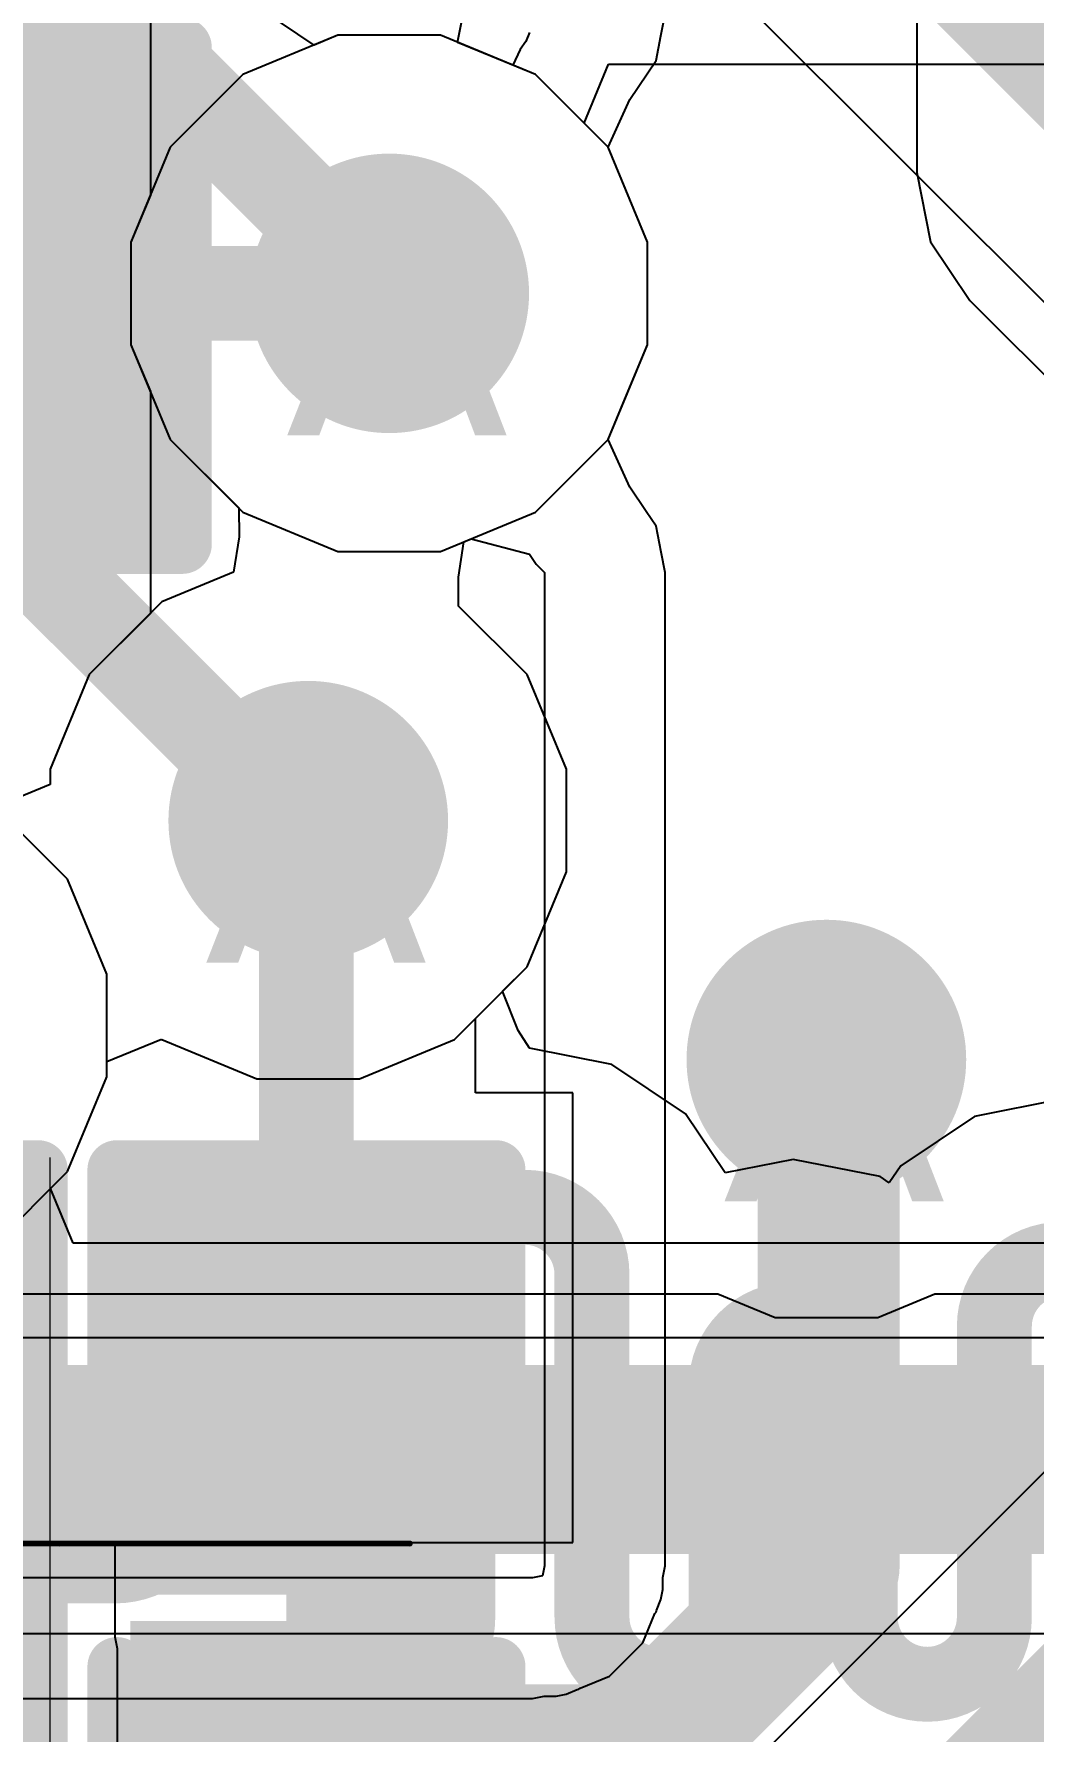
# Model space of a CAD drawing. Header units: inches. Extents: x 0 to 5271, y 0 to 5417.
# Drawn here: x 115.516 to 117.66, y 79.706 to 83.35 of the extents above; entities that cross this region are included whole.
import ezdxf

# ---------------------------------------------------------------- set-up
doc = ezdxf.new("R2010")
doc.units = ezdxf.units.IN
for name, color, linetype in [('Bottom Layer', 5, 'Continuous'), ('Bottom Overlay', 54, 'Continuous'), ('Bottom Paste', 16, 'Continuous'), ('Bottom Solder', 6, 'Continuous'), ('Drill Drawing', 1, 'Continuous'), ('L2_GND1', 16, 'Continuous'), ('L3_SIG1', 76, 'Continuous'), ('L4_PWR', 90, 'Continuous'), ('L5_GND2', 156, 'Continuous'), ('L6_SIG2', 130, 'Continuous'), ('L7_GND3', 216, 'Continuous'), ('Top Layer', 1, 'Continuous'), ('Top Overlay', 2, 'Continuous'), ('Top Paste', 8, 'Continuous'), ('Top Solder', 216, 'Continuous'), ('Via Holes', 16, 'Continuous')]:
    doc.layers.add(name, color=color, linetype=linetype)
doc.styles.add('Arial', font='', dxfattribs={"height": 0.2})
doc.styles.get('Arial').set_extended_font_data('Arial')

# ---------------------------------------------------------------- blocks, each defined once
blk = doc.blocks.new('AS0B826_S78B_7H_23')
at = {"layer": 'Top Overlay'}
for points in [[(40.1561, 26.0811, 0.254, 0.254, 0), (42.2998, 26.0811, 0.254, 0.254, 0)], [(42.2998, 25.1872, 0.254, 0.254, 0), (42.2998, 26.0811, 0.254, 0.254, 0)], [(40.9881, 26.064, 0.0127, 0.0127, 0), (41.5364, 26.064, 0.0127, 0.0127, 0)], [(41.5364, 26.064, 0.0127, 0.0127, 0), (42.2881, 26.064, 0.0127, 0.0127, 0)]]:
    blk.add_lwpolyline(points, format="xyseb", dxfattribs=at)
for points in [[(42.2363, 26.0811, 0.127, 0.127, 1), (42.3633, 26.0811, 0.127, 0.127, 1)], [(42.2363, 26.0811, 0.127, 0.127, 1), (42.3633, 26.0811, 0.127, 0.127, 1)], [(41.5332, 26.064, 0.00635, 0.00635, 1), (41.5396, 26.064, 0.00635, 0.00635, 1)], [(41.5332, 26.064, 0.00635, 0.00635, 1), (41.5396, 26.064, 0.00635, 0.00635, 1)], [(42.2849, 26.064, 0.00635, 0.00635, 1), (42.2913, 26.064, 0.00635, 0.00635, 1)]]:
    blk.add_lwpolyline(points, format="xyseb", close=True, dxfattribs=at)
blk = doc.blocks.new('R___0402_B_68')
at = {"layer": 'Bottom Layer'}
for points in [[(-0.2413, 0.3175), (-0.2413, -0.3175), (-0.6985, -0.3175), (-0.6985, 0.3175)], [(0.6985, 0.3175), (0.6985, -0.3175), (0.2413, -0.3175), (0.2413, 0.3175)]]:
    blk.add_hatch(color=5, dxfattribs=at).paths.add_polyline_path(points)
at = {"layer": 'Bottom Paste'}
for points in [[(-0.2413, 0.3175), (-0.2413, -0.3175), (-0.6985, -0.3175), (-0.6985, 0.3175)], [(0.6985, 0.3175), (0.6985, -0.3175), (0.2413, -0.3175), (0.2413, 0.3175)]]:
    blk.add_hatch(color=16, dxfattribs=at).paths.add_polyline_path(points)
at = {"layer": 'Bottom Solder'}
for points in [[(-0.1863, 0.3725), (-0.1863, -0.3725), (-0.7535, -0.3725), (-0.7535, 0.3725)], [(0.7535, 0.3725), (0.7535, -0.3725), (0.1863, -0.3725), (0.1863, 0.3725)]]:
    blk.add_hatch(color=6, dxfattribs=at).paths.add_polyline_path(points)
at = {"layer": 'Bottom Overlay'}
for points in [[(-0.7874, -0.4064, 0.127, 0.127, 0), (-0.7874, 0.4064, 0.127, 0.127, 0)], [(0.7874, 0.4064, 0.127, 0.127, 0), (-0.7874, 0.4064, 0.127, 0.127, 0)], [(0.7874, -0.4064, 0.127, 0.127, 0), (0.7874, 0.4064, 0.127, 0.127, 0)], [(0.8128, 0.4318, 0.00323, 0.00323, 0), (-0.8128, 0.4318, 0.00323, 0.00323, 0)], [(0.7874, -0.4064, 0.127, 0.127, 0), (-0.7874, -0.4064, 0.127, 0.127, 0)]]:
    blk.add_lwpolyline(points, format="xyseb", dxfattribs=at)
for points in [[(-0.8192, 0.4064, 0.0635, 0.0635, 1), (-0.7557, 0.4064, 0.0635, 0.0635, 1)], [(-0.8192, 0.4064, 0.0635, 0.0635, 1), (-0.7557, 0.4064, 0.0635, 0.0635, 1)], [(0.7556, 0.4064, 0.0635, 0.0635, 1), (0.8191, 0.4064, 0.0635, 0.0635, 1)], [(0.7556, 0.4064, 0.0635, 0.0635, 1), (0.8191, 0.4064, 0.0635, 0.0635, 1)], [(-0.8136, 0.4318, 0.00161, 0.00161, 1), (-0.812, 0.4318, 0.00161, 0.00161, 1)], [(0.812, 0.4318, 0.00161, 0.00161, 1), (0.8136, 0.4318, 0.00161, 0.00161, 1)], [(-0.8192, -0.4064, 0.0635, 0.0635, 1), (-0.7557, -0.4064, 0.0635, 0.0635, 1)], [(-0.8192, -0.4064, 0.0635, 0.0635, 1), (-0.7557, -0.4064, 0.0635, 0.0635, 1)], [(0.7556, -0.4064, 0.0635, 0.0635, 1), (0.8191, -0.4064, 0.0635, 0.0635, 1)], [(0.7556, -0.4064, 0.0635, 0.0635, 1), (0.8191, -0.4064, 0.0635, 0.0635, 1)]]:
    blk.add_lwpolyline(points, format="xyseb", close=True, dxfattribs=at)
blk = doc.blocks.new('R___0603_394')
at = {"layer": 'Top Layer'}
for points in [[(-0.381, 0.4445), (-0.381, -0.4445), (-1.143, -0.4445), (-1.143, 0.4445)], [(1.143, 0.4445), (1.143, -0.4445), (0.381, -0.4445), (0.381, 0.4445)]]:
    blk.add_hatch(color=1, dxfattribs=at).paths.add_polyline_path(points)
at = {"layer": 'Top Paste'}
for points in [[(-0.381, 0.4445), (-0.381, -0.4445), (-1.143, -0.4445), (-1.143, 0.4445)], [(1.143, 0.4445), (1.143, -0.4445), (0.381, -0.4445), (0.381, 0.4445)]]:
    blk.add_hatch(color=8, dxfattribs=at).paths.add_polyline_path(points)
at = {"layer": 'Top Solder'}
for points in [[(-0.2794, 0.5461), (-0.2794, -0.5461), (-1.2446, -0.5461), (-1.2446, 0.5461)], [(1.2446, 0.5461), (1.2446, -0.5461), (0.2794, -0.5461), (0.2794, 0.5461)]]:
    blk.add_hatch(color=216, dxfattribs=at).paths.add_polyline_path(points)
at = {"layer": 'Top Overlay'}
for points in [[(1.2192, 0.5334, 0.127, 0.127, 0), (-1.2192, 0.5334, 0.127, 0.127, 0)], [(-1.2192, 0.5334, 0.127, 0.127, 0), (-1.2192, -0.5334, 0.127, 0.127, 0)], [(1.2192, 0.5334, 0.127, 0.127, 0), (1.2192, -0.5334, 0.127, 0.127, 0)], [(1.2192, -0.5334, 0.127, 0.127, 0), (-1.2192, -0.5334, 0.127, 0.127, 0)]]:
    blk.add_lwpolyline(points, format="xyseb", dxfattribs=at)
for points in [[(-1.251, 0.5334, 0.0635, 0.0635, 1), (-1.1875, 0.5334, 0.0635, 0.0635, 1)], [(-1.251, 0.5334, 0.0635, 0.0635, 1), (-1.1875, 0.5334, 0.0635, 0.0635, 1)], [(1.1874, 0.5334, 0.0635, 0.0635, 1), (1.2509, 0.5334, 0.0635, 0.0635, 1)], [(1.1874, 0.5334, 0.0635, 0.0635, 1), (1.2509, 0.5334, 0.0635, 0.0635, 1)], [(-1.251, -0.5334, 0.0635, 0.0635, 1), (-1.1875, -0.5334, 0.0635, 0.0635, 1)], [(-1.251, -0.5334, 0.0635, 0.0635, 1), (-1.1875, -0.5334, 0.0635, 0.0635, 1)], [(1.1874, -0.5334, 0.0635, 0.0635, 1), (1.2509, -0.5334, 0.0635, 0.0635, 1)], [(1.1874, -0.5334, 0.0635, 0.0635, 1), (1.2509, -0.5334, 0.0635, 0.0635, 1)]]:
    blk.add_lwpolyline(points, format="xyseb", close=True, dxfattribs=at)
blk = doc.blocks.new('CAP_0402_B_589')
at = {"layer": 'Bottom Layer'}
for points in [[(-0.2413, 0.3175), (-0.2413, -0.3175), (-0.6985, -0.3175), (-0.6985, 0.3175)], [(0.6985, 0.3175), (0.6985, -0.3175), (0.2413, -0.3175), (0.2413, 0.3175)]]:
    blk.add_hatch(color=5, dxfattribs=at).paths.add_polyline_path(points)
at = {"layer": 'Bottom Paste'}
for points in [[(-0.2413, 0.3175), (-0.2413, -0.3175), (-0.6985, -0.3175), (-0.6985, 0.3175)], [(0.6985, 0.3175), (0.6985, -0.3175), (0.2413, -0.3175), (0.2413, 0.3175)]]:
    blk.add_hatch(color=16, dxfattribs=at).paths.add_polyline_path(points)
at = {"layer": 'Bottom Solder'}
for points in [[(-0.1813, 0.3775), (-0.1813, -0.3775), (-0.7585, -0.3775), (-0.7585, 0.3775)], [(0.7585, 0.3775), (0.7585, -0.3775), (0.1813, -0.3775), (0.1813, 0.3775)]]:
    blk.add_hatch(color=6, dxfattribs=at).paths.add_polyline_path(points)
at = {"layer": 'Bottom Overlay'}
for points in [[(-0.7874, 0.4064, 0.127, 0.127, 0), (-0.2794, 0.4064, 0.127, 0.127, 0)], [(-0.7874, 0.4064, 0.127, 0.127, 0), (-0.7874, -0.4064, 0.127, 0.127, 0)], [(0.2794, 0.4064, 0.127, 0.127, 0), (0.7874, 0.4064, 0.127, 0.127, 0)], [(0.7874, 0.4064, 0.127, 0.127, 0), (0.7874, -0.4064, 0.127, 0.127, 0)], [(-0.7874, -0.4064, 0.127, 0.127, 0), (-0.2794, -0.4064, 0.127, 0.127, 0)], [(0.2794, -0.4064, 0.127, 0.127, 0), (0.7874, -0.4064, 0.127, 0.127, 0)]]:
    blk.add_lwpolyline(points, format="xyseb", dxfattribs=at)
for points in [[(-0.8191, 0.4064, 0.0635, 0.0635, 1), (-0.7556, 0.4064, 0.0635, 0.0635, 1)], [(-0.8191, 0.4064, 0.0635, 0.0635, 1), (-0.7556, 0.4064, 0.0635, 0.0635, 1)], [(-0.3111, 0.4064, 0.0635, 0.0635, 1), (-0.2476, 0.4064, 0.0635, 0.0635, 1)], [(0.2477, 0.4064, 0.0635, 0.0635, 1), (0.3112, 0.4064, 0.0635, 0.0635, 1)], [(0.7557, 0.4064, 0.0635, 0.0635, 1), (0.8192, 0.4064, 0.0635, 0.0635, 1)], [(0.7557, 0.4064, 0.0635, 0.0635, 1), (0.8192, 0.4064, 0.0635, 0.0635, 1)], [(-0.8191, -0.4064, 0.0635, 0.0635, 1), (-0.7556, -0.4064, 0.0635, 0.0635, 1)], [(-0.8191, -0.4064, 0.0635, 0.0635, 1), (-0.7556, -0.4064, 0.0635, 0.0635, 1)], [(-0.3111, -0.4064, 0.0635, 0.0635, 1), (-0.2476, -0.4064, 0.0635, 0.0635, 1)], [(0.2477, -0.4064, 0.0635, 0.0635, 1), (0.3112, -0.4064, 0.0635, 0.0635, 1)], [(0.7557, -0.4064, 0.0635, 0.0635, 1), (0.8192, -0.4064, 0.0635, 0.0635, 1)], [(0.7557, -0.4064, 0.0635, 0.0635, 1), (0.8192, -0.4064, 0.0635, 0.0635, 1)]]:
    blk.add_lwpolyline(points, format="xyseb", close=True, dxfattribs=at)

msp = doc.modelspace()

# ---------------------------------------------------------------- hatches: boundary and pattern name
at = {"layer": 'Bottom Layer'}
h = msp.add_hatch(color=5, dxfattribs=at)
edge = h.paths.add_edge_path()
edge.add_arc((116.2783, 82.7931), 0.3, 0, 360)
h = msp.add_hatch(color=5, dxfattribs=at)
edge = h.paths.add_edge_path()
edge.add_arc((116.1046, 81.661), 0.3, 0, 360)
h = msp.add_hatch(color=5, dxfattribs=at)
edge = h.paths.add_edge_path()
edge.add_arc((117.2162, 81.1482), 0.3, 0, 360)
at = {"layer": 'L2_GND1'}
h = msp.add_hatch(color=16, dxfattribs=at)
edge = h.paths.add_edge_path()
edge.add_arc((116.2783, 82.7931), 0.3, 0, 360)
h = msp.add_hatch(color=16, dxfattribs=at)
edge = h.paths.add_edge_path()
edge.add_arc((116.1046, 81.661), 0.3, 0, 360)
h = msp.add_hatch(color=16, dxfattribs=at)
edge = h.paths.add_edge_path()
edge.add_arc((117.2162, 81.1482), 0.3, 0, 360)
at = {"layer": 'L3_SIG1'}
h = msp.add_hatch(color=76, dxfattribs=at)
edge = h.paths.add_edge_path()
edge.add_arc((116.2783, 82.7931), 0.3, 0, 360)
h = msp.add_hatch(color=76, dxfattribs=at)
edge = h.paths.add_edge_path()
edge.add_arc((116.1046, 81.661), 0.3, 0, 360)
h = msp.add_hatch(color=76, dxfattribs=at)
edge = h.paths.add_edge_path()
edge.add_arc((117.2162, 81.1482), 0.3, 0, 360)
at = {"layer": 'L4_PWR'}
h = msp.add_hatch(color=90, dxfattribs=at)
edge = h.paths.add_edge_path()
edge.add_arc((116.2783, 82.7931), 0.3, 0, 360)
h = msp.add_hatch(color=90, dxfattribs=at)
edge = h.paths.add_edge_path()
edge.add_arc((116.1046, 81.661), 0.3, 0, 360)
h = msp.add_hatch(color=90, dxfattribs=at)
edge = h.paths.add_edge_path()
edge.add_arc((117.2162, 81.1482), 0.3, 0, 360)
at = {"layer": 'L5_GND2'}
h = msp.add_hatch(color=156, dxfattribs=at)
edge = h.paths.add_edge_path()
edge.add_arc((116.2783, 82.7931), 0.3, 0, 360)
h = msp.add_hatch(color=156, dxfattribs=at)
edge = h.paths.add_edge_path()
edge.add_arc((116.1046, 81.661), 0.3, 0, 360)
h = msp.add_hatch(color=156, dxfattribs=at)
edge = h.paths.add_edge_path()
edge.add_arc((117.2162, 81.1482), 0.3, 0, 360)
at = {"layer": 'L6_SIG2'}
h = msp.add_hatch(color=130, dxfattribs=at)
edge = h.paths.add_edge_path()
edge.add_arc((116.2783, 82.7931), 0.3, 0, 360)
h = msp.add_hatch(color=130, dxfattribs=at)
edge = h.paths.add_edge_path()
edge.add_arc((116.1046, 81.661), 0.3, 0, 360)
h = msp.add_hatch(color=130, dxfattribs=at)
edge = h.paths.add_edge_path()
edge.add_arc((117.2162, 81.1482), 0.3, 0, 360)
at = {"layer": 'L7_GND3'}
h = msp.add_hatch(color=216, dxfattribs=at)
edge = h.paths.add_edge_path()
edge.add_arc((116.2783, 82.7931), 0.3, 0, 360)
h = msp.add_hatch(color=216, dxfattribs=at)
edge = h.paths.add_edge_path()
edge.add_arc((116.1046, 81.661), 0.3, 0, 360)
h = msp.add_hatch(color=216, dxfattribs=at)
edge = h.paths.add_edge_path()
edge.add_arc((117.2162, 81.1482), 0.3, 0, 360)
at = {"layer": 'Top Layer'}
h = msp.add_hatch(color=1, dxfattribs=at)
edge = h.paths.add_edge_path()
edge.add_arc((116.2783, 82.7931), 0.3, 0, 360)
h = msp.add_hatch(color=1, dxfattribs=at)
edge = h.paths.add_edge_path()
edge.add_arc((116.1046, 81.661), 0.3, 0, 360)
h = msp.add_hatch(color=1, dxfattribs=at)
edge = h.paths.add_edge_path()
edge.add_arc((117.2162, 81.1482), 0.3, 0, 360)
at = {"layer": 'Via Holes'}
h = msp.add_hatch(color=7, dxfattribs=at)
edge = h.paths.add_edge_path()
edge.add_arc((116.2783, 82.7931), 0.15, 0, 360)
h = msp.add_hatch(color=7, dxfattribs=at)
edge = h.paths.add_edge_path()
edge.add_arc((116.1046, 81.661), 0.15, 0, 360)
h = msp.add_hatch(color=7, dxfattribs=at)
edge = h.paths.add_edge_path()
edge.add_arc((117.2162, 81.1482), 0.15, 0, 360)

# ---------------------------------------------------------------- linework, layer by layer
at = {"layer": 'Bottom Layer'}
for p, q in [((116.4248, 83.332), (116.4501, 83.459)), ((116.9983, 83.459), (117.8536, 82.6037)), ((116.5921, 83.2627), (116.4248, 83.332)), ((116.7479, 83.1069), (116.5921, 83.2627)), ((116.8323, 82.9033), (116.7479, 83.1069)), ((116.8323, 82.6829), (116.8323, 82.9033)), ((116.7479, 82.4793), (116.8323, 82.6829)), ((116.5921, 82.3234), (116.7479, 82.4793)), ((116.4385, 82.2598), (116.5921, 82.3234)), ((116.4266, 82.1836), (116.4385, 82.2598)), ((116.4273, 82.1218), (116.4266, 82.1836)), ((116.5742, 81.9748), (116.4273, 82.1218)), ((116.6586, 81.7712), (116.5742, 81.9748)), ((116.6586, 81.5508), (116.6586, 81.7712)), ((116.5742, 81.3472), (116.6586, 81.5508)), ((116.4633, 81.2363), (116.5742, 81.3472)), ((116.4633, 81.0766), (116.4633, 81.2363)), ((116.6722, 81.0766), (116.4633, 81.0766)), ((116.6722, 80.1114), (116.6722, 81.0766)), ((118.3363, 80.9152), (115.8174, 78.3963)), ((115.6901, 79.9078), (115.6901, 80.1114)), ((115.6901, 80.1114), (116.6722, 80.1114)), ((115.6951, 79.8828), (115.6901, 79.9078)), ((115.6951, 78.4271), (115.6951, 79.8828))]:
    msp.add_line(p, q, dxfattribs=at)
for points in [[(117.1485, 83.8216, 0.2032, 0.2032, 0), (118.2162, 82.7539, 0.2032, 0.2032, 0)], [(114.0587, 83.4203, 0.2032, 0.2032, 0), (115.6511, 83.4203, 0.2032, 0.2032, 0)], [(115.6511, 83.4203, 0.2032, 0.2032, 0), (116.2783, 82.7931, 0.2032, 0.2032, 0)], [(115.012, 82.7282, 0.2032, 0.2032, 0), (116.0919, 81.6483, 0.2032, 0.2032, 0)], [(115.9448, 78.0415, 0.1608, 0.1608, 0), (119.5785, 81.6752, 0.1608, 0.1608, 0)], [(116.1007, 80.594, 0.2032, 0.2032, 0), (116.1007, 81.6572, 0.2032, 0.2032, 0)], [(117.2162, 81.1482, 0.3048, 0.3048, 0), (117.221, 81.1435, 0.3048, 0.3048, 0)], [(117.221, 80.0608, 0.3048, 0.3048, 0), (117.221, 81.1435, 0.3048, 0.3048, 0)], [(116.8144, 79.6542, 0.3048, 0.3048, 0), (117.221, 80.0608, 0.3048, 0.3048, 0)], [(116.1007, 79.6542, 0.3048, 0.3048, 0), (116.8144, 79.6542, 0.3048, 0.3048, 0)]]:
    msp.add_lwpolyline(points, format="xyseb", dxfattribs=at)
for points in [[(115.6003, 83.4203, 0.1016, 0.1016, 1), (115.7019, 83.4203, 0.1016, 0.1016, 1)], [(115.6003, 83.4203, 0.1016, 0.1016, 1), (115.7019, 83.4203, 0.1016, 0.1016, 1)], [(116.2275, 82.7931, 0.1016, 0.1016, 1), (116.3291, 82.7931, 0.1016, 0.1016, 1)], [(116.0411, 81.6483, 0.1016, 0.1016, 1), (116.1427, 81.6483, 0.1016, 0.1016, 1)], [(116.0499, 81.6572, 0.1016, 0.1016, 1), (116.1515, 81.6572, 0.1016, 0.1016, 1)], [(117.14, 81.1482, 0.1524, 0.1524, 1), (117.2924, 81.1482, 0.1524, 0.1524, 1)], [(117.1448, 81.1435, 0.1524, 0.1524, 1), (117.2972, 81.1435, 0.1524, 0.1524, 1)], [(117.1448, 81.1435, 0.1524, 0.1524, 1), (117.2972, 81.1435, 0.1524, 0.1524, 1)], [(116.0499, 80.594, 0.1016, 0.1016, 1), (116.1515, 80.594, 0.1016, 0.1016, 1)], [(117.1448, 80.0608, 0.1524, 0.1524, 1), (117.2972, 80.0608, 0.1524, 0.1524, 1)], [(117.1448, 80.0608, 0.1524, 0.1524, 1), (117.2972, 80.0608, 0.1524, 0.1524, 1)], [(116.0245, 79.6542, 0.1524, 0.1524, 1), (116.1769, 79.6542, 0.1524, 0.1524, 1)], [(116.7382, 79.6542, 0.1524, 0.1524, 1), (116.8906, 79.6542, 0.1524, 0.1524, 1)], [(116.7382, 79.6542, 0.1524, 0.1524, 1), (116.8906, 79.6542, 0.1524, 0.1524, 1)]]:
    msp.add_lwpolyline(points, format="xyseb", close=True, dxfattribs=at)
at = {"layer": 'L2_GND1'}
for p, q in [((116.1681, 83.3471), (115.9644, 83.2627)), ((116.3885, 83.3471), (116.1681, 83.3471)), ((116.5921, 83.2627), (116.3885, 83.3471)), ((115.9644, 83.2627), (115.8086, 83.1069)), ((116.7479, 83.1069), (116.5921, 83.2627)), ((115.8086, 83.1069), (115.7243, 82.9033)), ((116.8323, 82.9033), (116.7479, 83.1069)), ((115.7243, 82.9033), (115.7243, 82.6829)), ((116.8323, 82.6829), (116.8323, 82.9033)), ((115.7243, 82.6829), (115.8086, 82.4793)), ((116.7479, 82.4793), (116.8323, 82.6829)), ((115.8086, 82.4793), (115.9555, 82.3323)), ((116.5921, 82.3234), (116.7479, 82.4793)), ((115.9555, 82.3323), (115.9562, 82.2705)), ((116.4385, 82.2598), (116.5921, 82.3234)), ((115.9562, 82.2705), (115.9443, 82.1943)), ((116.4266, 82.1836), (116.4385, 82.2598)), ((115.9443, 82.1943), (115.7907, 82.1307)), ((116.4273, 82.1218), (116.4266, 82.1836)), ((115.7907, 82.1307), (115.6349, 81.9748)), ((116.5742, 81.9748), (116.4273, 82.1218)), ((115.6349, 81.9748), (115.5506, 81.7712)), ((116.6586, 81.7712), (116.5742, 81.9748)), ((115.5506, 81.7712), (115.5506, 81.7388)), ((116.6586, 81.5508), (116.6586, 81.7712)), ((115.5506, 81.7388), (115.4332, 81.6902)), ((116.5742, 81.3472), (116.6586, 81.5508)), ((116.4184, 81.1913), (116.5742, 81.3472)), ((115.6726, 81.1436), (115.7899, 81.1922)), ((115.7899, 81.1922), (115.7907, 81.1913)), ((115.7907, 81.1913), (115.9944, 81.107)), ((116.2148, 81.107), (116.4184, 81.1913)), ((115.6726, 81.1111), (115.6726, 81.1436)), ((115.5882, 80.9075), (115.6726, 81.1111)), ((115.9944, 81.107), (116.2148, 81.107)), ((115.4324, 80.7517), (115.5882, 80.9075)), ((117.7474, 80.5504), (115.2783, 80.5504))]:
    msp.add_line(p, q, dxfattribs=at)
msp.add_lwpolyline([(104.3178, 80.1878, 0.2032, 0.2032, 0), (117.8976, 80.1878, 0.2032, 0.2032, 0)], format="xyseb", dxfattribs=at)
at = {"layer": 'L3_SIG1'}
for p, q in [((116.8612, 83.3462), (116.8704, 83.3922)), ((116.1681, 83.3471), (115.9644, 83.2627)), ((116.3885, 83.3471), (116.1681, 83.3471)), ((116.5435, 83.2828), (116.3885, 83.3471)), ((116.5712, 83.3336), (116.5589, 83.3166)), ((116.5792, 83.353), (116.5712, 83.3336)), ((116.8507, 83.2931), (116.8612, 83.3462)), ((116.5589, 83.3166), (116.5435, 83.2828)), ((115.9644, 83.2627), (115.8086, 83.1069)), ((116.7945, 83.2091), (116.8507, 83.2931)), ((116.8507, 83.2931), (116.8507, 83.2931)), ((116.8507, 83.2931), (116.8507, 83.2931)), ((116.7479, 83.1069), (116.7945, 83.2091)), ((115.8086, 83.1069), (115.7243, 82.9033)), ((116.8323, 82.9033), (116.7479, 83.1069)), ((115.7243, 82.9033), (115.7243, 82.6829)), ((116.8323, 82.6829), (116.8323, 82.9033)), ((115.7243, 82.6829), (115.8086, 82.4793)), ((116.7802, 82.5573), (116.8323, 82.6829)), ((116.7479, 82.4793), (116.7802, 82.5573)), ((115.8086, 82.4793), (115.9644, 82.3234)), ((116.7945, 82.3771), (116.7479, 82.4793)), ((116.8294, 82.3248), (116.7945, 82.3771)), ((116.7945, 82.3771), (116.7945, 82.3771)), ((116.7945, 82.3771), (116.7945, 82.3771)), ((115.9644, 82.3234), (116.1681, 82.2391)), ((116.8507, 82.2931), (116.8294, 82.3248)), ((116.8618, 82.2371), (116.8507, 82.2931)), ((116.8507, 82.2931), (116.8507, 82.2931)), ((116.8507, 82.2931), (116.8507, 82.2931)), ((116.1681, 82.2391), (116.3885, 82.2391)), ((116.3885, 82.2391), (116.4538, 82.2662)), ((116.4538, 82.2662), (116.5792, 82.2332)), ((116.8704, 82.194), (116.8618, 82.2371)), ((116.5792, 82.2332), (116.5934, 82.212)), ((116.5934, 82.212), (116.6114, 82.194)), ((116.6114, 82.194), (116.6114, 80.0609)), ((116.8704, 80.0609), (116.8704, 82.194)), ((115.5882, 81.5351), (115.4324, 81.691)), ((115.6726, 81.3315), (115.5882, 81.5351)), ((115.6726, 81.1111), (115.6726, 81.3315)), ((115.5882, 80.9075), (115.6726, 81.1111)), ((115.4324, 80.7517), (115.5882, 80.9075)), ((116.6114, 80.0609), (116.6072, 80.0396)), ((116.8654, 80.0359), (116.8704, 80.0609)), ((116.5859, 80.0354), (105.1323, 80.0354)), ((116.6072, 80.0396), (116.5859, 80.0354)), ((116.8654, 80.0104), (116.8654, 80.0359)), ((116.8514, 79.9655), (116.8612, 79.9891)), ((116.8612, 79.9891), (116.8654, 80.0104)), ((116.8225, 79.8958), (116.8485, 79.9586)), ((116.8485, 79.9586), (116.8507, 79.9618)), ((116.8507, 79.9618), (116.8514, 79.9655)), ((116.751, 79.8243), (116.8225, 79.8958)), ((116.6577, 79.7856), (116.6813, 79.7954)), ((116.6813, 79.7954), (116.685, 79.7961)), ((116.685, 79.7961), (116.6882, 79.7983)), ((116.6882, 79.7983), (116.751, 79.8243)), ((105.1323, 79.7764), (116.5859, 79.7764)), ((116.5859, 79.7764), (116.6109, 79.7814)), ((116.6109, 79.7814), (116.6364, 79.7814)), ((116.6364, 79.7814), (116.6577, 79.7856))]:
    msp.add_line(p, q, dxfattribs=at)
at = {"layer": 'L4_PWR'}
for p, q in [((115.7659, 88.2161), (115.7659, 83.0037)), ((115.7659, 83.0037), (115.7243, 82.9033)), ((115.7243, 82.9033), (115.7243, 82.6829)), ((115.7243, 82.6829), (115.7659, 82.5825)), ((115.7659, 82.5825), (115.7659, 82.1058)), ((115.7659, 82.1058), (115.6349, 81.9748)), ((115.6349, 81.9748), (115.5506, 81.7712)), ((115.5506, 81.7712), (115.5506, 81.7388)), ((115.5506, 81.7388), (115.4332, 81.6902)), ((114.0458, 80.645), (116.9835, 80.645)), ((116.9835, 80.645), (117.106, 80.5942)), ((117.3264, 80.5942), (117.449, 80.645)), ((117.449, 80.645), (119.253, 80.645)), ((117.106, 80.5942), (117.3264, 80.5942))]:
    msp.add_line(p, q, dxfattribs=at)
at = {"layer": 'L5_GND2'}
for p, q in [((116.1681, 83.3471), (115.9644, 83.2627)), ((116.3885, 83.3471), (116.1681, 83.3471)), ((116.5921, 83.2627), (116.3885, 83.3471)), ((115.9644, 83.2627), (115.8086, 83.1069)), ((116.7479, 83.1069), (116.5921, 83.2627)), ((115.8086, 83.1069), (115.7243, 82.9033)), ((116.8323, 82.9033), (116.7479, 83.1069)), ((115.7243, 82.9033), (115.7243, 82.6829)), ((116.8323, 82.6829), (116.8323, 82.9033)), ((115.7243, 82.6829), (115.8086, 82.4793)), ((116.7479, 82.4793), (116.8323, 82.6829)), ((115.8086, 82.4793), (115.9555, 82.3323)), ((116.5921, 82.3234), (116.7479, 82.4793)), ((115.9555, 82.3323), (115.9562, 82.2705)), ((116.4385, 82.2598), (116.5921, 82.3234)), ((115.9562, 82.2705), (115.9443, 82.1943)), ((116.4266, 82.1836), (116.4385, 82.2598)), ((115.9443, 82.1943), (115.7907, 82.1307)), ((116.4273, 82.1218), (116.4266, 82.1836)), ((115.7907, 82.1307), (115.6349, 81.9748)), ((116.5742, 81.9748), (116.4273, 82.1218)), ((115.6349, 81.9748), (115.5506, 81.7712)), ((116.6586, 81.7712), (116.5742, 81.9748)), ((115.5506, 81.7712), (115.5506, 81.7388)), ((116.6586, 81.5508), (116.6586, 81.7712)), ((115.5506, 81.7388), (115.4332, 81.6902)), ((116.5742, 81.3472), (116.6586, 81.5508)), ((116.4184, 81.1913), (116.5742, 81.3472)), ((115.6726, 81.1436), (115.7899, 81.1922)), ((115.7899, 81.1922), (115.7907, 81.1913)), ((115.7907, 81.1913), (115.9944, 81.107)), ((116.2148, 81.107), (116.4184, 81.1913)), ((115.6726, 81.1111), (115.6726, 81.1436)), ((115.5882, 80.9075), (115.6726, 81.1111)), ((115.9944, 81.107), (116.2148, 81.107)), ((115.4324, 80.7517), (115.5882, 80.9075)), ((133.7439, 79.9154), (94.8944, 79.9154))]:
    msp.add_line(p, q, dxfattribs=at)
at = {"layer": 'L6_SIG2'}
for p, q in [((116.6965, 83.1583), (116.7491, 83.2853)), ((116.7491, 83.2853), (117.9886, 83.2853)), ((116.7479, 83.1069), (116.6965, 83.1583)), ((116.8323, 82.9033), (116.7479, 83.1069)), ((116.8323, 82.6829), (116.8323, 82.9033)), ((116.7479, 82.4793), (116.8323, 82.6829)), ((116.5921, 82.3234), (116.7479, 82.4793)), ((116.4385, 82.2598), (116.5921, 82.3234)), ((116.4266, 82.1836), (116.4385, 82.2598)), ((116.4273, 82.1218), (116.4266, 82.1836)), ((116.5742, 81.9748), (116.4273, 82.1218)), ((116.6586, 81.7712), (116.5742, 81.9748)), ((116.6586, 81.5508), (116.6586, 81.7712)), ((116.5742, 81.3472), (116.6586, 81.5508)), ((116.5217, 81.2946), (116.5742, 81.3472)), ((116.555, 81.2108), (116.5217, 81.2946)), ((116.5793, 81.1727), (116.555, 81.2108)), ((116.756, 81.1375), (116.5793, 81.1727)), ((116.9142, 81.0318), (116.756, 81.1375)), ((117.7205, 81.063), (117.5339, 81.0258)), ((116.9991, 80.9048), (116.9142, 81.0318)), ((117.5339, 81.0258), (117.3757, 80.9201)), ((117.1449, 80.9338), (116.9991, 80.9048)), ((117.3315, 80.8967), (117.1449, 80.9338)), ((117.3512, 80.8835), (117.3315, 80.8967)), ((117.3757, 80.9201), (117.3512, 80.8835))]:
    msp.add_line(p, q, dxfattribs=at)
for points in [[(61.155, 82.7931, 0.2032, 0.2032, 0), (116.2783, 82.7931, 0.2032, 0.2032, 0)], [(115.8499, 80.687, 0.1608, 0.1608, -1), (116.1377, 80.687, 0.1608, 0.1608, 0)], [(116.4255, 80.687, 0.1608, 0.1608, -1), (116.7133, 80.687, 0.1608, 0.1608, 0)], [(117.5766, 80.5753, 0.1608, 0.1608, -1), (117.8644, 80.5753, 0.1608, 0.1608, 0)], [(115.8499, 80.2216, 0.1608, 0.1608, 0), (115.8499, 80.687, 0.1608, 0.1608, 0)], [(116.1377, 79.9507, 0.1608, 0.1608, 0), (116.1377, 80.687, 0.1608, 0.1608, 0)], [(116.4255, 79.9507, 0.1608, 0.1608, 0), (116.4255, 80.687, 0.1608, 0.1608, 0)], [(116.7133, 79.9507, 0.1608, 0.1608, 0), (116.7133, 80.687, 0.1608, 0.1608, 0)], [(117.001, 80.4462, 0.1608, 0.1608, -1), (117.2888, 80.4462, 0.1608, 0.1608, 0)], [(117.5766, 79.9507, 0.1608, 0.1608, 0), (117.5766, 80.5753, 0.1608, 0.1608, 0)], [(117.001, 79.9507, 0.1608, 0.1608, 0), (117.001, 80.4462, 0.1608, 0.1608, 0)], [(117.2888, 79.9507, 0.1608, 0.1608, 0), (117.2888, 80.4462, 0.1608, 0.1608, 0)], [(115.8499, 80.2216, 0.1608, 0.1608, -0.414214), (115.6891, 80.0608, 0.1608, 0.1608, 0)], [(114.5336, 80.0608, 0.1608, 0.1608, 0), (115.6087, 80.0608, 0.1608, 0.1608, 0)], [(115.6087, 80.0608, 0.1608, 0.1608, 0), (115.6891, 80.0608, 0.1608, 0.1608, 0)], [(116.4255, 79.9507, 0.1608, 0.1608, -1), (116.1377, 79.9507, 0.1608, 0.1608, 0)], [(117.001, 79.9507, 0.1608, 0.1608, -1), (116.7133, 79.9507, 0.1608, 0.1608, 0)], [(117.5766, 79.9507, 0.1608, 0.1608, -1), (117.2888, 79.9507, 0.1608, 0.1608, 0)]]:
    msp.add_lwpolyline(points, format="xyseb", dxfattribs=at)
for points in [[(116.2275, 82.7931, 0.1016, 0.1016, 1), (116.3291, 82.7931, 0.1016, 0.1016, 1)], [(115.8097, 80.687, 0.0804, 0.0804, 1), (115.8901, 80.687, 0.0804, 0.0804, 1)], [(115.8097, 80.687, 0.0804, 0.0804, 1), (115.8901, 80.687, 0.0804, 0.0804, 1)], [(116.0975, 80.687, 0.0804, 0.0804, 1), (116.1779, 80.687, 0.0804, 0.0804, 1)], [(116.0975, 80.687, 0.0804, 0.0804, 1), (116.1779, 80.687, 0.0804, 0.0804, 1)], [(116.3853, 80.687, 0.0804, 0.0804, 1), (116.4657, 80.687, 0.0804, 0.0804, 1)], [(116.3853, 80.687, 0.0804, 0.0804, 1), (116.4657, 80.687, 0.0804, 0.0804, 1)], [(116.6731, 80.687, 0.0804, 0.0804, 1), (116.7534, 80.687, 0.0804, 0.0804, 1)], [(116.6731, 80.687, 0.0804, 0.0804, 1), (116.7534, 80.687, 0.0804, 0.0804, 1)], [(117.5364, 80.5753, 0.0804, 0.0804, 1), (117.6168, 80.5753, 0.0804, 0.0804, 1)], [(117.5364, 80.5753, 0.0804, 0.0804, 1), (117.6168, 80.5753, 0.0804, 0.0804, 1)], [(116.9608, 80.4462, 0.0804, 0.0804, 1), (117.0412, 80.4462, 0.0804, 0.0804, 1)], [(116.9608, 80.4462, 0.0804, 0.0804, 1), (117.0412, 80.4462, 0.0804, 0.0804, 1)], [(117.2486, 80.4462, 0.0804, 0.0804, 1), (117.329, 80.4462, 0.0804, 0.0804, 1)], [(117.2486, 80.4462, 0.0804, 0.0804, 1), (117.329, 80.4462, 0.0804, 0.0804, 1)], [(115.8097, 80.2216, 0.0804, 0.0804, 1), (115.8901, 80.2216, 0.0804, 0.0804, 1)], [(115.8097, 80.2216, 0.0804, 0.0804, 1), (115.8901, 80.2216, 0.0804, 0.0804, 1)], [(115.5685, 80.0608, 0.0804, 0.0804, 1), (115.6489, 80.0608, 0.0804, 0.0804, 1)], [(115.5685, 80.0608, 0.0804, 0.0804, 1), (115.6489, 80.0608, 0.0804, 0.0804, 1)], [(115.6489, 80.0608, 0.0804, 0.0804, 1), (115.7293, 80.0608, 0.0804, 0.0804, 1)], [(115.6489, 80.0608, 0.0804, 0.0804, 1), (115.7293, 80.0608, 0.0804, 0.0804, 1)], [(116.0975, 79.9507, 0.0804, 0.0804, 1), (116.1779, 79.9507, 0.0804, 0.0804, 1)], [(116.0975, 79.9507, 0.0804, 0.0804, 1), (116.1779, 79.9507, 0.0804, 0.0804, 1)], [(116.3853, 79.9507, 0.0804, 0.0804, 1), (116.4657, 79.9507, 0.0804, 0.0804, 1)], [(116.3853, 79.9507, 0.0804, 0.0804, 1), (116.4657, 79.9507, 0.0804, 0.0804, 1)], [(116.6731, 79.9507, 0.0804, 0.0804, 1), (116.7534, 79.9507, 0.0804, 0.0804, 1)], [(116.6731, 79.9507, 0.0804, 0.0804, 1), (116.7534, 79.9507, 0.0804, 0.0804, 1)], [(116.9608, 79.9507, 0.0804, 0.0804, 1), (117.0412, 79.9507, 0.0804, 0.0804, 1)], [(116.9608, 79.9507, 0.0804, 0.0804, 1), (117.0412, 79.9507, 0.0804, 0.0804, 1)], [(117.2486, 79.9507, 0.0804, 0.0804, 1), (117.329, 79.9507, 0.0804, 0.0804, 1)], [(117.2486, 79.9507, 0.0804, 0.0804, 1), (117.329, 79.9507, 0.0804, 0.0804, 1)], [(117.5364, 79.9507, 0.0804, 0.0804, 1), (117.6168, 79.9507, 0.0804, 0.0804, 1)], [(117.5364, 79.9507, 0.0804, 0.0804, 1), (117.6168, 79.9507, 0.0804, 0.0804, 1)]]:
    msp.add_lwpolyline(points, format="xyseb", close=True, dxfattribs=at)
at = {"layer": 'L7_GND3'}
for p, q in [((116.1681, 83.3471), (115.9644, 83.2627)), ((116.3885, 83.3471), (116.1681, 83.3471)), ((116.5921, 83.2627), (116.3885, 83.3471)), ((115.9644, 83.2627), (115.8086, 83.1069)), ((116.7479, 83.1069), (116.5921, 83.2627)), ((115.8086, 83.1069), (115.7243, 82.9033)), ((116.8323, 82.9033), (116.7479, 83.1069)), ((115.7243, 82.9033), (115.7243, 82.6829)), ((116.8323, 82.6829), (116.8323, 82.9033)), ((115.7243, 82.6829), (115.8086, 82.4793)), ((116.7479, 82.4793), (116.8323, 82.6829)), ((115.8086, 82.4793), (115.9555, 82.3323)), ((116.5921, 82.3234), (116.7479, 82.4793)), ((115.9555, 82.3323), (115.9562, 82.2705)), ((116.4385, 82.2598), (116.5921, 82.3234)), ((115.9562, 82.2705), (115.9443, 82.1943)), ((116.4266, 82.1836), (116.4385, 82.2598)), ((115.9443, 82.1943), (115.7907, 82.1307)), ((116.4273, 82.1218), (116.4266, 82.1836)), ((115.7907, 82.1307), (115.6349, 81.9748)), ((116.5742, 81.9748), (116.4273, 82.1218)), ((115.6349, 81.9748), (115.5506, 81.7712)), ((116.6586, 81.7712), (116.5742, 81.9748)), ((115.5506, 81.7712), (115.5506, 81.7388)), ((116.6586, 81.5508), (116.6586, 81.7712)), ((115.5506, 81.7388), (115.4332, 81.6902)), ((116.5742, 81.3472), (116.6586, 81.5508)), ((116.4184, 81.1913), (116.5742, 81.3472)), ((115.6726, 81.1436), (115.7899, 81.1922)), ((115.7899, 81.1922), (115.7907, 81.1913)), ((115.7907, 81.1913), (115.9944, 81.107)), ((116.2148, 81.107), (116.4184, 81.1913)), ((115.6726, 81.1111), (115.6726, 81.1436)), ((115.5882, 80.9075), (115.6726, 81.1111)), ((115.9944, 81.107), (116.2148, 81.107)), ((115.5516, 80.8709), (115.5882, 80.9075)), ((115.6002, 80.7536), (115.5516, 80.8709)), ((121.3261, 80.7536), (115.6002, 80.7536))]:
    msp.add_line(p, q, dxfattribs=at)
msp.add_lwpolyline([(105.2322, 80.391, 0.2032, 0.2032, 0), (121.4763, 80.391, 0.2032, 0.2032, 0)], format="xyseb", dxfattribs=at)
at = {"layer": 'Top Layer'}
for p, q in [((117.4103, 84.1578), (117.4103, 83.0523)), ((116.1175, 83.3262), (116.0119, 83.3967)), ((116.1681, 83.3471), (116.1175, 83.3262)), ((116.3885, 83.3471), (116.1681, 83.3471)), ((116.5921, 83.2627), (116.3885, 83.3471)), ((116.7479, 83.1069), (116.5921, 83.2627)), ((116.8323, 82.9033), (116.7479, 83.1069)), ((117.4103, 83.0523), (117.4398, 82.9037)), ((116.8323, 82.6829), (116.8323, 82.9033)), ((117.4398, 82.9037), (117.5241, 82.7776)), ((117.5241, 82.7776), (118.0439, 82.2578)), ((116.7479, 82.4793), (116.8323, 82.6829)), ((116.5921, 82.3234), (116.7479, 82.4793)), ((116.4385, 82.2598), (116.5921, 82.3234)), ((116.4266, 82.1836), (116.4385, 82.2598)), ((116.4273, 82.1218), (116.4266, 82.1836)), ((116.5742, 81.9748), (116.4273, 82.1218)), ((116.6586, 81.7712), (116.5742, 81.9748)), ((116.6586, 81.5508), (116.6586, 81.7712)), ((116.5742, 81.3472), (116.6586, 81.5508)), ((116.4184, 81.1913), (116.5742, 81.3472)), ((115.6726, 81.1436), (115.7899, 81.1922)), ((115.7899, 81.1922), (115.7907, 81.1913)), ((115.7907, 81.1913), (115.9944, 81.107)), ((116.2148, 81.107), (116.4184, 81.1913)), ((115.6726, 81.1111), (115.6726, 81.1436)), ((115.5882, 80.9075), (115.6726, 81.1111)), ((115.9944, 81.107), (116.2148, 81.107)), ((115.4324, 80.7517), (115.5882, 80.9075))]:
    msp.add_line(p, q, dxfattribs=at)

# ---------------------------------------------------------------- block references
for name, p, rotation in [('R___0603_394', (114.6149, 82.7877), 180), ('R___0402_B_68', (115.1186, 80.124), 270), ('CAP_0402_B_589', (116.1007, 80.124), 90)]:
    msp.add_blockref(name, p, dxfattribs=dict(rotation=rotation))
msp.add_blockref('AS0B826_S78B_7H_23', (74.0344, 54.045))

# ---------------------------------------------------------------- texts
at = {"layer": 'Drill Drawing', "style": 'Arial'}
for p in [(116.0582, 82.4884), (115.8845, 81.3563), (116.9962, 80.8435)]:
    msp.add_text('A', height=0.508, dxfattribs=at).set_placement(p)

doc.saveas('drawing.dxf')
